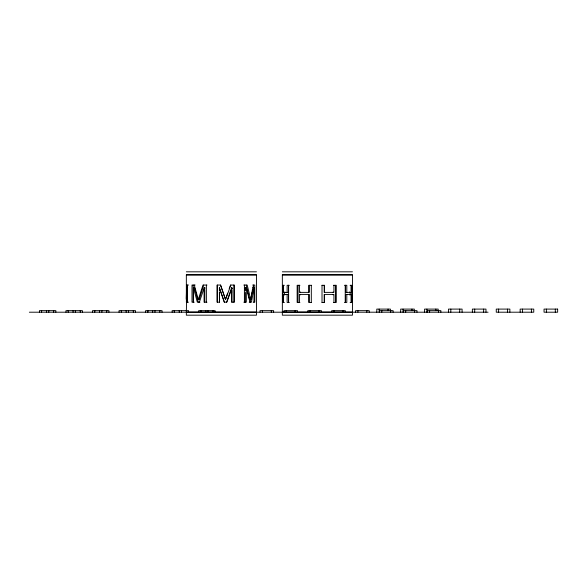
<?xml version="1.0" encoding="UTF-8"?>
<svg xmlns="http://www.w3.org/2000/svg" width="587" height="587" viewBox="0 0 587 587"><rect width="100%" height="100%" fill="white"/><g stroke="black" fill="none" stroke-linecap="round" stroke-linejoin="round"><path stroke-width="0.88" d="M186.923 292.047L186.886 302.18M186.343 311.169L186.901 287.725C187.4 297.763 185.653 287.718 187.671 287.725M204.093 292.047L204.093 302.18L206.969 302.18M204.151 288.254L204.151 287.747L204.841 287.725L204.834 288.687M219.501 292.443L219.494 302.18L217.117 302.18L217.117 285.047L220.565 285.047L225.415 299.531L226.039 297.726M232.012 292.143L232.012 302.18M245.322 292.443L245.322 302.18M253.958 292.047L253.958 302.18M253.98 287.813L252.689 287.725M282.34 312.203L282.347 315.182L352.449 315.182L352.449 274.811L282.34 274.811M186.952 299.531L186.343 299.531L186.468 291.387M204.782 292.018L204.782 302.18M231.586 292.018L231.586 302.18L234.367 302.18L234.367 285.047L230.449 285.047M253.958 291.908L253.98 288.819M186.343 298.629L186.439 292.289M204.093 291.908L204.137 289.787M232.012 291.908L232.048 289.941M204.782 291.82L204.819 289.648M231.594 291.82L231.623 289.875M232.07 288.555L232.063 288.987M252.689 289.2L252.681 290.323M231.645 288.855L231.652 287.725L232.07 288.092M186.409 299.473L186.365 302.18L188.493 302.18M186.453 291.225L186.497 290.477M186.483 290.345L186.527 289.574M186.505 289.457L186.732 285.047L188.493 285.047M186.519 295.855L186.93 287.725M186.541 288.577L186.695 285.047M252.439 289.538L252.168 291.343M252.028 292.245L251.588 294.953M251.441 295.855L250.275 302.18M253.481 287.19L253.481 285.047L250.744 299.531L249.578 299.531L249.768 298.629M194.282 285.047L198.311 299.531L199.228 299.531L203.711 285.047M198.311 299.531L202.985 285.047L206.969 285.047M199.375 302.18L204.151 287.938M203.946 290.44L204.841 287.725M226.355 296.817L227.609 293.192M226.597 302.18L231.652 287.725M229.187 288.665L229.502 287.762M229.818 286.86L230.133 285.95M230.823 285.047L225.584 299.531L220.536 285.047M186.343 271.818L256.446 271.818M282.347 271.818L352.449 271.818M186.343 274.811L256.453 274.811L256.446 315.182L186.343 315.182L186.358 310.648M256.453 274.929L186.343 274.929L186.343 299.531M352.449 274.929L282.347 274.929L282.347 312.071L352.449 312.071M195.155 285.047L191.993 285.047L191.993 302.18L194.18 302.18M243.832 285.047L247.2 285.047L250.744 299.531M252.674 285.047L254.802 285.047L254.802 302.18L253.151 302.18M284.379 285.297L282.831 285.297L282.831 302.43L284.379 302.43M289.332 285.297L287.131 285.297L287.131 292.377M299.906 285.297L297.147 285.297L297.147 302.43L299.906 302.43M311.462 285.297L308.806 285.297L308.806 292.377M321.955 285.297L324.501 285.297L324.501 292.377M333.519 285.297L336.292 285.297L336.292 302.43L333.519 302.43M344.518 285.297L346.807 285.297L346.807 292.377M350.116 285.297L351.686 285.297L351.686 302.43L350.116 302.43M193.475 290.895L193.453 287.725L194.561 287.725L198.274 302.18M245.315 290.888L245.285 287.725L246.276 287.725L249.996 302.18M199.918 302.18L197.32 302.18L193.453 287.725M243.832 302.18L246.313 302.18L246.313 292.091M249.218 302.18L251.471 302.18L253.98 287.725L253.98 288.107M289.332 302.43L287.131 302.43L287.131 294.417M311.462 302.43L308.806 302.43L308.806 294.417M321.955 302.43L324.501 302.43L324.501 294.417M344.518 302.43L346.807 302.43L346.807 294.417M186.343 312.071L256.453 312.071M29.35 312.203L488.076 312.203M224.395 302.18L219.377 287.769M198.971 298.629L199.228 299.531M245.285 287.725L245.77 289.538M246.18 285.047L249.578 299.531M219.399 290.257L219.406 290.792M219.487 290.888L219.45 288.29M219.399 290.22L219.377 288.026M246.298 290.69L246.276 287.725M246.298 290.792L246.305 291.233M194.576 290.323L194.561 287.725M219.45 288.07L224.285 302.18L226.817 302.18L232.07 287.938M555.302 309.092L555.302 312.203M546.394 309.092L546.394 312.203M531.411 309.092L531.411 312.203M522.496 309.092L522.496 312.203M520.155 312.203L520.155 309.092L533.759 309.092L533.759 312.203L496.264 312.203L496.264 309.092L509.868 309.092L509.868 312.203M507.52 309.092L507.52 312.203M498.605 309.092L498.605 312.203M485.97 312.203L485.97 309.092L472.366 309.092L472.366 312.203M483.629 309.092L483.629 312.203M474.714 309.092L474.714 312.203M462.079 312.203L462.079 309.092L448.475 309.092L448.475 312.203M459.731 309.092L459.731 312.203M450.823 309.092L450.823 312.203M440.874 312.203L440.874 310.648L427.27 310.648L427.27 312.203M438.533 310.648L438.533 312.203M438.188 310.648L438.188 309.092L424.584 309.092L424.584 312.203M435.84 309.092L435.84 310.648M429.618 310.648L429.618 312.203M426.925 309.092L426.925 312.203M416.983 312.203L416.983 310.648L403.379 310.648L403.379 312.203M414.635 310.648L414.635 312.203M414.297 310.648L414.297 309.092L400.694 309.092L400.694 312.203M411.949 309.092L411.949 310.648M405.727 310.648L405.727 312.203M403.034 309.092L403.034 312.203M393.092 312.203L393.092 310.648L379.488 310.648L379.488 312.203M390.744 310.648L390.744 312.203M390.399 310.648L390.399 309.092L376.795 309.092L376.795 312.203M388.058 309.092L388.058 310.648M381.829 310.648L381.829 312.203M379.143 309.092L379.143 312.203M369.201 312.203L369.201 310.648L355.597 310.648L355.597 312.203M366.853 310.648L366.853 312.203M357.938 310.648L357.938 312.203M351.055 285.297L351.055 292.377L345.508 292.377L345.508 285.297M351.055 302.43L351.055 294.417L345.508 294.417L345.508 302.43M350.16 292.796L350.16 294.938M349.558 291.937L349.558 292.377M349.558 294.417L349.558 294.916M345.215 285.297L345.215 302.43M345.303 312.203L345.303 310.648L331.699 310.648L331.699 312.203M342.962 310.648L342.962 312.203M335.448 285.297L335.448 302.43M334.047 310.648L334.047 312.203M333.93 285.297L333.93 292.377L324.185 292.377L324.185 285.297M333.93 302.43L333.93 294.417L324.185 294.417L324.185 302.43M333.196 291.937L333.196 292.377M333.196 294.417L333.196 294.916M322.014 285.297L322.014 302.43M321.412 312.203L321.412 310.648L307.808 310.648L307.808 312.203M319.064 310.648L319.064 312.203M311.315 285.297L311.315 302.43M310.156 310.648L310.156 312.203M309.195 285.297L309.195 292.377L299.458 292.377L299.458 285.297M309.195 302.43L309.195 294.417L299.458 294.417L299.458 302.43M300.25 291.937L300.25 292.377M300.25 294.417L300.25 294.916M298.049 285.297L298.049 302.43M297.521 312.203L297.521 310.648L283.917 310.648L283.917 312.203M295.173 310.648L295.173 312.203M288.613 285.297L288.613 302.43M288.474 285.297L288.474 292.377L283.345 292.377L283.345 285.297M288.474 302.43L288.474 294.417L283.345 294.417L283.345 302.43M286.258 310.648L286.258 312.203M284.856 291.937L284.856 292.377M284.856 294.417L284.856 294.916M284.365 292.796L284.365 294.938M273.63 312.203L273.63 310.648L260.026 310.648L260.026 312.203M271.282 310.648L271.282 312.203M262.367 310.648L262.367 312.203M244.405 285.047L244.405 302.18M233.853 285.047L233.853 302.18M219.421 292.091L219.421 302.18M217.293 285.047L217.293 302.18M215.106 312.203L215.106 310.648L198.677 310.648L198.677 312.203M212.949 310.648L212.905 312.203M208.062 310.648L208.062 312.203M206.375 285.047L206.375 302.18M205.758 310.648L205.758 312.203M193.49 292.091L193.49 302.18M193.16 285.047L193.16 302.18M188.566 312.203L188.566 310.648L172.138 310.648L172.138 312.203M187.4 285.047L187.4 302.18M181.522 310.648L181.522 312.203M179.218 310.648L179.218 312.203M174.354 310.648L174.354 312.203M174.295 310.648L174.295 312.203M162.027 312.203L162.027 310.648L145.598 310.648L145.598 312.203M159.818 310.648L159.869 312.203M154.975 310.648L154.975 312.203M152.679 310.648L152.679 312.203M147.814 310.648L147.814 312.203M147.755 310.648L147.755 312.203M135.487 312.203L135.487 310.648L119.058 310.648L119.058 312.203M133.278 310.648L133.322 312.203M128.436 310.648L128.436 312.203M126.139 310.648L126.139 312.203M121.274 310.648L121.274 312.203M108.94 312.203L108.94 310.648L92.519 310.648L92.519 312.203M106.783 310.648L106.739 312.203M101.896 310.648L101.896 312.203M99.599 310.648L99.599 312.203M94.734 310.648L94.734 312.203M94.676 310.648L94.676 312.203M82.4 312.203L82.4 310.648L65.979 310.648L65.979 312.203M80.199 310.648L80.243 312.203M75.356 310.648L75.356 312.203M73.059 310.648L73.059 312.203M68.136 310.648L68.195 312.203M55.86 312.203L55.86 310.648L39.432 310.648L39.432 312.203M53.703 310.648L53.659 312.203M48.816 310.648L48.816 312.203M46.512 310.648L46.512 312.203M41.648 310.648L41.589 312.203M557.65 309.092L544.046 309.092L544.046 312.203L557.65 312.203L557.65 309.092M200.893 312.203L200.893 310.648L200.835 312.203"/></g></svg>
